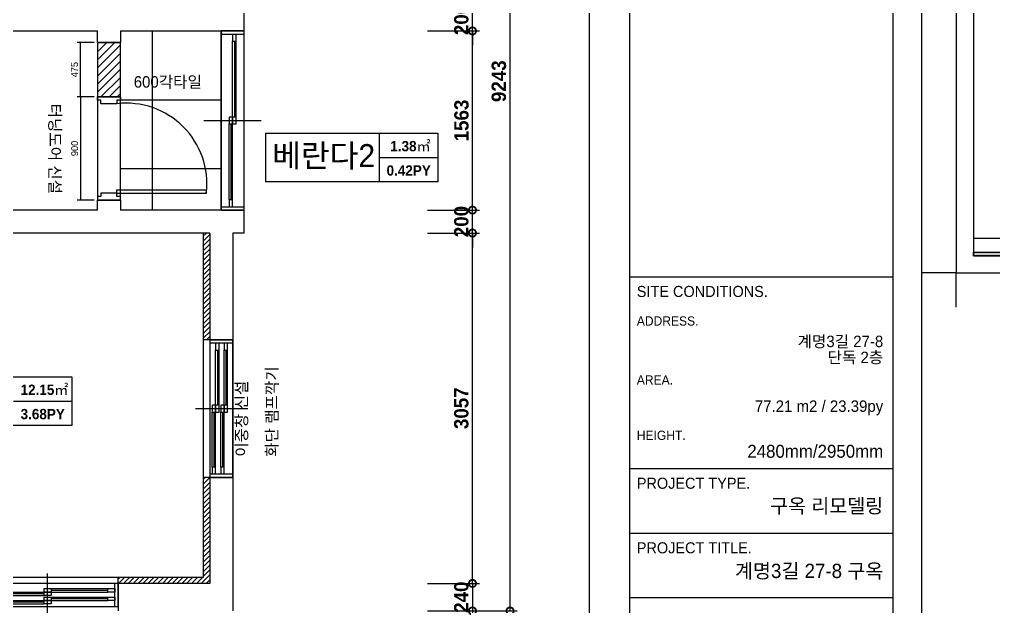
# Model space of a CAD drawing. Header units: inches. Extents: x 7740 to 83056, y -9304 to 75068.
# Drawn here: x 42364 to 50865, y 55625 to 60747 of the extents above; entities that cross this region are included whole.
import ezdxf
from ezdxf.enums import TextEntityAlignment as Align

# ---------------------------------------------------------------- set-up
doc = ezdxf.new("R2010")
doc.units = ezdxf.units.IN
doc.header["$LTSCALE"] = 50
doc.header["$MEASUREMENT"] = 0
for name, color, linetype in [('0-ELC TEXT', 7, 'Continuous'), ('02-WAL', 2, 'Continuous'), ('03-TEXT', 3, 'Continuous'), ('03-WAL NEW', 3, 'Continuous'), ('04-WIN', 4, 'Continuous'), ('06-FUR', 6, 'Continuous'), ('07-DIM', 5, 'Continuous'), ('07-DIM WAL', 5, 'Continuous'), ('08-HAT', 8, 'Continuous'), ('253', 253, 'Continuous'), ('F-SYM', 7, 'Continuous'), ('FORM(YOURNAME)-11', 1, 'Continuous'), ('FORM(YOURNAME)-11 @ 1', 1, 'Continuous'), ('도면층2', 2, 'Continuous'), ('도면층4', 4, 'Continuous'), ('도면층5', 5, 'Continuous')]:
    doc.layers.add(name, color=color, linetype=linetype)
doc.styles.add('YOURNAME', font='HY울릉도M.TTF')
doc.styles.add('넥슨고딕', font='NEXONLv1GothicBold.ttf')
doc.styles.add('마감재', font='stylu.ttf')
doc.styles.add('코레일둥고', font='Korail_Round_Gothic_Medium.ttf')
doc.dimstyles.new('50', dxfattribs={"dimscale": 50, "dimtxt": 2.5, "dimasz": 2.5, "dimexe": 1.25, "dimexo": 2, "dimtad": 1, "dimdec": 0, "dimtxsty": '넥슨고딕', "dimblk": 'DOTSMALL', "dimcen": 2.5, "dimclrd": 1, "dimclre": 1, "dimclrt": 2, "dimadec": 0, "dimazin": 0, "dimtfac": 1, "dimtdec": 0, "dimtix": 1, "dimtmove": 0, "dimatfit": 3, "dimldrblk": 'DOTSMALL', "dimfxl": 0, "dimarcsym": 0})
doc.dimstyles.new('사본 벽치수 Copy of DIM-30', dxfattribs={"dimscale": 30, "dimtxt": 2, "dimasz": 0.7, "dimexe": 1, "dimexo": 1, "dimgap": 0.7, "dimtad": 1, "dimdec": 0, "dimzin": 1, "dimdsep": 46, "dimlunit": 6, "dimtxsty": '마감재', "dimblk": 'ARCHTICK', "dimcen": -0.09, "dimclrd": 256, "dimclre": 256, "dimclrt": 3, "dimadec": 0, "dimazin": 0, "dimtfac": 1, "dimtdec": 0, "dimtix": 1, "dimtmove": 2, "dimatfit": 0, "dimldrblk": 'ARCHTICK', "dimfxl": 0, "dimtolj": 1, "dimtzin": 0, "dimarcsym": 0})

# ---------------------------------------------------------------- blocks, each defined once
blk = doc.blocks.new('_DOTSMALL')
at = {"color": 0, "linetype": 'ByBlock', "const_width": 0.5}
blk.add_lwpolyline([(-0.0625, 0, 1), (0.0625, 0, 1)], format="xyb", close=True, dxfattribs=at)
blk = doc.blocks.new('*D155')
at = {"layer": '07-DIM', "color": 1, "lineweight": -2}
for p, q in [((46317.4, 55826.7), (46317.4, 55951.7)), ((45925.3, 55826.7), (46379.9, 55826.7)), ((46317.4, 55826.7), (46317.4, 55586.7)), ((45925.3, 55586.7), (46379.9, 55586.7)), ((46317.4, 55586.7), (46317.4, 55461.7))]:
    blk.add_line(p, q, dxfattribs=at)
at = {"layer": 'Defpoints', "color": 0}
for p in [(45825.3, 55826.7), (45825.3, 55586.7), (46317.4, 55586.7)]:
    blk.add_point(p, dxfattribs=at)
at = {"layer": '07-DIM', "color": 1, "lineweight": -2, "xscale": 125, "yscale": 125, "zscale": 125}
for p, rotation in [((46317.4, 55826.7), 270), ((46317.4, 55586.7), 90)]:
    blk.add_blockref('_DOTSMALL', p, dxfattribs=dict(at, rotation=rotation))
at = {"layer": '07-DIM', "color": 2, "insert": (46220.5, 55706.7), "char_height": 125, "attachment_point": 5, "rotation": 90, "style": '넥슨고딕'}
blk.add_mtext('240', dxfattribs=at)
blk = doc.blocks.new('*D156')
at = {"layer": '07-DIM', "color": 1, "lineweight": -2}
for p, q in [((45925.3, 58883.7), (46379.9, 58883.7)), ((46317.4, 55826.7), (46317.4, 58883.7)), ((45925.3, 55826.7), (46379.9, 55826.7))]:
    blk.add_line(p, q, dxfattribs=at)
at = {"layer": 'Defpoints', "color": 0}
for p in [(45825.3, 58883.7), (46317.4, 58883.7), (45825.3, 55826.7)]:
    blk.add_point(p, dxfattribs=at)
at = {"layer": '07-DIM', "color": 1, "lineweight": -2, "xscale": 125, "yscale": 125, "zscale": 125}
for p, rotation in [((46317.4, 58883.7), 90), ((46317.4, 55826.7), 270)]:
    blk.add_blockref('_DOTSMALL', p, dxfattribs=dict(at, rotation=rotation))
at = {"layer": '07-DIM', "color": 2, "insert": (46220.5, 57355.2), "char_height": 125, "attachment_point": 5, "rotation": 90, "style": '넥슨고딕'}
blk.add_mtext('3057', dxfattribs=at)
blk = doc.blocks.new('*D157')
at = {"layer": '07-DIM', "color": 1, "lineweight": -2}
for p, q in [((46317.4, 59083.7), (46317.4, 59208.7)), ((45925.3, 59083.7), (46379.9, 59083.7)), ((46317.4, 58883.7), (46317.4, 59083.7)), ((45925.3, 58883.7), (46379.9, 58883.7)), ((46317.4, 58883.7), (46317.4, 58758.7))]:
    blk.add_line(p, q, dxfattribs=at)
at = {"layer": 'Defpoints', "color": 0}
for p in [(45825.3, 59083.7), (46317.4, 59083.7), (45825.3, 58883.7)]:
    blk.add_point(p, dxfattribs=at)
at = {"layer": '07-DIM', "color": 1, "lineweight": -2, "xscale": 125, "yscale": 125, "zscale": 125}
for p, rotation in [((46317.4, 59083.7), 270), ((46317.4, 58883.7), 90)]:
    blk.add_blockref('_DOTSMALL', p, dxfattribs=dict(at, rotation=rotation))
at = {"layer": '07-DIM', "color": 2, "insert": (46220.5, 58983.7), "char_height": 125, "attachment_point": 5, "rotation": 90, "style": '넥슨고딕'}
blk.add_mtext('200', dxfattribs=at)
blk = doc.blocks.new('*D158')
at = {"layer": '07-DIM', "color": 1, "lineweight": -2}
for p, q in [((45925.3, 60646.7), (46379.9, 60646.7)), ((46317.4, 59083.7), (46317.4, 60646.7)), ((45925.3, 59083.7), (46379.9, 59083.7))]:
    blk.add_line(p, q, dxfattribs=at)
at = {"layer": 'Defpoints', "color": 0}
for p in [(45825.3, 60646.7), (46317.4, 60646.7), (45825.3, 59083.7)]:
    blk.add_point(p, dxfattribs=at)
at = {"layer": '07-DIM', "color": 1, "lineweight": -2, "xscale": 125, "yscale": 125, "zscale": 125}
for p, rotation in [((46317.4, 60646.7), 90), ((46317.4, 59083.7), 270)]:
    blk.add_blockref('_DOTSMALL', p, dxfattribs=dict(at, rotation=rotation))
at = {"layer": '07-DIM', "color": 2, "insert": (46222.1, 59865.2), "char_height": 125, "attachment_point": 5, "rotation": 90, "style": '넥슨고딕'}
blk.add_mtext('1563', dxfattribs=at)
blk = doc.blocks.new('*D159')
at = {"layer": '07-DIM', "color": 1, "lineweight": -2}
for p, q in [((46317.4, 60846.7), (46317.4, 60971.7)), ((45925.3, 60846.7), (46379.9, 60846.7)), ((46317.4, 60646.7), (46317.4, 60846.7)), ((45925.3, 60646.7), (46379.9, 60646.7)), ((46317.4, 60646.7), (46317.4, 60521.7))]:
    blk.add_line(p, q, dxfattribs=at)
at = {"layer": 'Defpoints', "color": 0}
for p in [(45825.3, 60846.7), (46317.4, 60846.7), (45825.3, 60646.7)]:
    blk.add_point(p, dxfattribs=at)
at = {"layer": '07-DIM', "color": 1, "lineweight": -2, "xscale": 125, "yscale": 125, "zscale": 125}
for p, rotation in [((46317.4, 60846.7), 270), ((46317.4, 60646.7), 90)]:
    blk.add_blockref('_DOTSMALL', p, dxfattribs=dict(at, rotation=rotation))
at = {"layer": '07-DIM', "color": 2, "insert": (46220.5, 60746.7), "char_height": 125, "attachment_point": 5, "rotation": 90, "style": '넥슨고딕'}
blk.add_mtext('200', dxfattribs=at)
blk = doc.blocks.new('*D161')
at = {"layer": '07-DIM', "color": 1, "lineweight": -2}
for p, q in [((45925.3, 64829.7), (46707.7, 64829.7)), ((46645.2, 55586.7), (46645.2, 64829.7)), ((45925.3, 55586.7), (46707.7, 55586.7))]:
    blk.add_line(p, q, dxfattribs=at)
at = {"layer": 'Defpoints', "color": 0}
for p in [(45825.3, 64829.7), (46645.2, 64829.7), (45825.3, 55586.7)]:
    blk.add_point(p, dxfattribs=at)
at = {"layer": '07-DIM', "color": 1, "lineweight": -2, "xscale": 125, "yscale": 125, "zscale": 125}
for p, rotation in [((46645.2, 64829.7), 90), ((46645.2, 55586.7), 270)]:
    blk.add_blockref('_DOTSMALL', p, dxfattribs=dict(at, rotation=rotation))
at = {"layer": '07-DIM', "color": 2, "insert": (46548.3, 60208.2), "char_height": 125, "attachment_point": 5, "rotation": 90, "style": '넥슨고딕'}
blk.add_mtext('9243', dxfattribs=at)
blk = doc.blocks.new('_ARCHTICK')
at = {"color": 0, "linetype": 'ByBlock', "const_width": 0.075}
blk.add_lwpolyline([(-0.25, -0.25), (0.25, 0.25)], dxfattribs=at)
blk = doc.blocks.new('*D189')
at = {"layer": '07-DIM WAL', "lineweight": -2}
for p, q in [((43014.3, 60546.7), (42867.9, 60546.7)), ((42897.9, 60071.7), (42897.9, 60546.7)), ((43014.3, 60071.7), (42867.9, 60071.7))]:
    blk.add_line(p, q, dxfattribs=at)
at = {"layer": 'Defpoints', "color": 0}
for p in [(42897.9, 60546.7), (43044.3, 60546.7), (43044.3, 60071.7)]:
    blk.add_point(p, dxfattribs=at)
at = {"layer": '07-DIM WAL', "lineweight": -2, "xscale": 21, "yscale": 21, "zscale": 21}
for p, rotation in [((42897.9, 60546.7), 90), ((42897.9, 60071.7), 270)]:
    blk.add_blockref('_ARCHTICK', p, dxfattribs=dict(at, rotation=rotation))
at = {"layer": '07-DIM WAL', "color": 3, "insert": (42844.7, 60309.2), "char_height": 60, "attachment_point": 5, "rotation": 90, "style": '마감재'}
blk.add_mtext('\\A1;475', dxfattribs=at)
blk = doc.blocks.new('*D190')
at = {"layer": '07-DIM WAL', "lineweight": -2}
for p, q in [((43014.3, 60071.7), (42867.9, 60071.7)), ((42897.9, 60071.7), (42897.9, 59171.7)), ((43014.3, 59171.7), (42867.9, 59171.7))]:
    blk.add_line(p, q, dxfattribs=at)
at = {"layer": 'Defpoints', "color": 0}
for p in [(43044.3, 60071.7), (42897.9, 59171.7), (43044.3, 59171.7)]:
    blk.add_point(p, dxfattribs=at)
at = {"layer": '07-DIM WAL', "lineweight": -2, "xscale": 21, "yscale": 21, "zscale": 21}
for p, rotation in [((42897.9, 60071.7), 90), ((42897.9, 59171.7), 270)]:
    blk.add_blockref('_ARCHTICK', p, dxfattribs=dict(at, rotation=rotation))
at = {"layer": '07-DIM WAL', "color": 3, "insert": (42845.7, 59621.7), "char_height": 60, "attachment_point": 5, "rotation": 90, "style": '마감재'}
blk.add_mtext('\\A1;900', dxfattribs=at)
blk = doc.blocks.new('FLOORPLAN')
at = {"layer": '03-WAL NEW'}
h = blk.add_hatch(dxfattribs=at)
h.set_pattern_fill('_USER', color=256, scale=50, angle=45, pattern_type=0)
h.set_pattern_definition([(45, (-2439.986, 33507.68), (-35.35534, 35.35534), [])])
h.paths.add_polyline_path([(42864.9, 46882.9), (43064.9, 46882.9), (43064.9, 47357.9), (42864.9, 47357.9)])
at = {"layer": '02-WAL'}
for p, q in [((44144.9, 45694.9), (44144.9, 47657.9)), ((41254.9, 47457.9), (42864.9, 47457.9)), ((42864.9, 47357.9), (42864.9, 47457.9)), ((43064.9, 47457.9), (44144.9, 47457.9)), ((43064.9, 47457.9), (43064.9, 47357.9)), ((43944.9, 45894.9), (43944.9, 47457.9)), ((42864.9, 47357.9), (43064.9, 47357.9)), ((42864.9, 45894.9), (42864.9, 45982.9)), ((42864.9, 45982.9), (43064.9, 45982.9)), ((43064.9, 45982.9), (43064.9, 45894.9)), ((42864.9, 45894.9), (39669.9, 45894.9)), ((44144.9, 45894.9), (43064.9, 45894.9)), ((43845.9, 45694.9), (39869.9, 45694.9)), ((43845.9, 45694.9), (43845.9, 42637.9)), ((44144.9, 45694.9), (44045.9, 45694.9)), ((44045.9, 45694.9), (44045.9, 42397.9)), ((43845.9, 44762.9), (44045.9, 44762.9)), ((43845.9, 43562.9), (44045.9, 43562.9)), ((43845.9, 42637.9), (39869.9, 42637.9)), ((43045.9, 42637.9), (43045.9, 42397.9))]:
    blk.add_line(p, q, dxfattribs=at)
at = {"layer": '03-WAL NEW'}
blk.add_lwpolyline([(42864.9, 46882.9), (43064.9, 46882.9), (43064.9, 47357.9), (42864.9, 47357.9)], close=True, dxfattribs=at)
at = {"layer": '04-WIN'}
for q in [(43815.5, 46042.9), (43814.9, 46042.9)]:
    blk.add_line((43034.9, 46042.9), q, dxfattribs=at)
at = {"layer": '도면층2'}
for p, q in [((44144.9, 47457.9), (43944.9, 47457.9)), ((43064.9, 46882.9), (42864.9, 46882.9)), ((43064.9, 45982.9), (42864.9, 45982.9)), ((44144.9, 45894.9), (43944.9, 45894.9)), ((44045.9, 44762.9), (43845.9, 44762.9)), ((44045.9, 43562.9), (43845.9, 43562.9)), ((43045.9, 42637.9), (43045.9, 42437.9))]:
    blk.add_line(p, q, dxfattribs=at)
at = {"layer": '도면층4'}
for p, q in [((43944.9, 47457.9), (43944.9, 45894.9)), ((44144.9, 47457.9), (43944.9, 47457.9)), ((44144.9, 45894.9), (44144.9, 47457.9)), ((44144.9, 47427.9), (43944.9, 47427.9)), ((44059.9, 47367.9), (44059.9, 46706.4)), ((42864.9, 46882.9), (42864.9, 45982.9)), ((43064.9, 46882.9), (42864.9, 46882.9)), ((43064.9, 45982.9), (43064.9, 46882.9)), ((43794.9, 46676.4), (44294.9, 46676.4)), ((44029.9, 46646.4), (44029.9, 45984.9)), ((43034.9, 46072.9), (43814.9, 46072.9)), ((43034.9, 46042.9), (43034.9, 46072.9)), ((43034.9, 46042.9), (43815.5, 46042.9)), ((43815.5, 46042.9), (43815.5, 46072.9)), ((42864.9, 45982.9), (43064.9, 45982.9)), ((43064.9, 45982.9), (42864.9, 45982.9)), ((43944.9, 45924.9), (44144.9, 45924.9)), ((43944.9, 45894.9), (44144.9, 45894.9)), ((43845.9, 44762.9), (43845.9, 43562.9)), ((44045.9, 44762.9), (43845.9, 44762.9)), ((44045.9, 44732.9), (43845.9, 44732.9)), ((44045.9, 43562.9), (44045.9, 44762.9)), ((43911.7, 44672.9), (43911.7, 44192.9)), ((43985.5, 44672.9), (43985.5, 44192.9)), ((43721.7, 44162.9), (44176.7, 44162.9)), ((43881.7, 44132.9), (43881.7, 43652.9)), ((43955.5, 44132.9), (43955.5, 43652.9)), ((43845.9, 43592.9), (44045.9, 43592.9)), ((43845.9, 43562.9), (44045.9, 43562.9)), ((42429.7, 42268.7), (42429.7, 42723.7)), ((43045.9, 42637.9), (40640.9, 42637.9)), ((43015.9, 42437.9), (43015.9, 42637.9)), ((43045.9, 42437.9), (43045.9, 42637.9)), ((42399.7, 42547.5), (41903.4, 42547.5)), ((42955.9, 42577.5), (42459.7, 42577.5)), ((40640.9, 42437.9), (43045.9, 42437.9)), ((42399.7, 42473.7), (41903.4, 42473.7)), ((42955.9, 42503.7), (42459.7, 42503.7))]:
    blk.add_line(p, q, dxfattribs=at)
for points in [[(44074.9, 47427.9), (44044.9, 47427.9), (44044.9, 47367.9), (44074.9, 47367.9)], [(44044.9, 46706.4), (44014.9, 46706.4), (44014.9, 46646.4), (44044.9, 46646.4)], [(44074.9, 46706.4), (44044.9, 46706.4), (44044.9, 46646.4), (44074.9, 46646.4)], [(44044.9, 45984.9), (44014.9, 45984.9), (44014.9, 45924.9), (44044.9, 45924.9)], [(43926.7, 44732.9), (43896.7, 44732.9), (43896.7, 44672.9), (43926.7, 44672.9)], [(44000.5, 44732.9), (43970.5, 44732.9), (43970.5, 44672.9), (44000.5, 44672.9)], [(43896.7, 44192.9), (43866.7, 44192.9), (43866.7, 44132.9), (43896.7, 44132.9)], [(43926.7, 44192.9), (43896.7, 44192.9), (43896.7, 44132.9), (43926.7, 44132.9)], [(43970.5, 44192.9), (43940.5, 44192.9), (43940.5, 44132.9), (43970.5, 44132.9)], [(44000.5, 44192.9), (43970.5, 44192.9), (43970.5, 44132.9), (44000.5, 44132.9)], [(43896.7, 43652.9), (43866.7, 43652.9), (43866.7, 43592.9), (43896.7, 43592.9)], [(43970.5, 43652.9), (43940.5, 43652.9), (43940.5, 43592.9), (43970.5, 43592.9)], [(42459.7, 42592.5), (42459.7, 42562.5), (42399.7, 42562.5), (42399.7, 42592.5)], [(43015.9, 42592.5), (43015.9, 42562.5), (42955.9, 42562.5), (42955.9, 42592.5)], [(42459.7, 42562.5), (42459.7, 42532.5), (42399.7, 42532.5), (42399.7, 42562.5)], [(42459.7, 42518.7), (42459.7, 42488.7), (42399.7, 42488.7), (42399.7, 42518.7)], [(43015.9, 42518.7), (43015.9, 42488.7), (42955.9, 42488.7), (42955.9, 42518.7)], [(42459.7, 42488.7), (42459.7, 42458.7), (42399.7, 42458.7), (42399.7, 42488.7)]]:
    blk.add_lwpolyline(points, close=True, dxfattribs=at)
for points in [[(43064.9, 46882.9), (43064.9, 46852.9), (43034.9, 46852.9), (43034.9, 46822.9), (42894.9, 46822.9), (42894.9, 46852.9), (42864.9, 46852.9), (42864.9, 46882.9), (43064.9, 46882.9)], [(43064.9, 45982.9), (43064.9, 46012.9), (43034.9, 46012.9), (43034.9, 46042.9), (42894.9, 46042.9), (42894.9, 46012.9), (42864.9, 46012.9), (42864.9, 45982.9), (43064.9, 45982.9)]]:
    blk.add_lwpolyline(points, dxfattribs=at)
at = {"layer": '도면층5'}
for p, q in [((44044.9, 46706.4), (44044.9, 47367.9)), ((44074.9, 46706.4), (44074.9, 47367.9)), ((44014.9, 45984.9), (44014.9, 46646.4)), ((44044.9, 45984.9), (44044.9, 46646.4)), ((43896.7, 44192.9), (43896.7, 44672.9)), ((43926.7, 44192.9), (43926.7, 44672.9)), ((43970.5, 44192.9), (43970.5, 44672.9)), ((44000.5, 44192.9), (44000.5, 44672.9)), ((43866.7, 43652.9), (43866.7, 44132.9)), ((43896.7, 43652.9), (43896.7, 44132.9)), ((43940.5, 43652.9), (43940.5, 44132.9)), ((43970.5, 43652.9), (43970.5, 44132.9)), ((42459.7, 42592.5), (42955.9, 42592.5)), ((41903.4, 42562.5), (42399.7, 42562.5)), ((41903.4, 42532.5), (42399.7, 42532.5)), ((42459.7, 42562.5), (42955.9, 42562.5)), ((42459.7, 42518.7), (42955.9, 42518.7)), ((41903.4, 42488.7), (42399.7, 42488.7)), ((41903.4, 42458.7), (42399.7, 42458.7)), ((42459.7, 42488.7), (42955.9, 42488.7))]:
    blk.add_line(p, q, dxfattribs=at)
blk.add_arc((43116.6, 46124.6), 703.1, 353.32549, 96.67451, dxfattribs=at)
blk = doc.blocks.new('FORM-PLAN')
at = {"layer": 'FORM(YOURNAME)-11'}
h = blk.add_hatch(color=256, dxfattribs=at)
h.dxf.hatch_style = 1
h.paths.add_polyline_path([(-71444, 55115), (10556, 55115), (10556, 54915), (-71444, 54915)])
h.paths.add_polyline_path([(-71444, -2085), (10556, -2085), (10556, -2285), (-71444, -2285)])
at = {"layer": 'Defpoints', "color": 158}
for p, q in [((1346, 54915), (1346, -2085)), ((1346, -1285), (-71444, -1285))]:
    blk.add_line(p, q, dxfattribs=at)
for points in [[(-71444, -2285), (10556, -2285), (10556, 55115), (-71444, 55115)], [(-69444, 53115), (-64, 53115), (-64, 1215), (-69444, 1215)]]:
    blk.add_lwpolyline(points, close=True, dxfattribs=at)
at = {"layer": 'Defpoints', "color": 1}
blk.add_lwpolyline([(-72444, -5285), (-72444, -3285), (-74444, -3285)], dxfattribs=at)
at = {"layer": 'FORM(YOURNAME)-11', "color": 14}
for p, q in [((1346, 20344), (10556, 20344)), ((1346, 13651), (10556, 13651)), ((1346, 11398), (10556, 11398)), ((1346, 9146), (10556, 9146))]:
    blk.add_line(p, q, dxfattribs=at)
at = {"layer": 'FORM(YOURNAME)-11', "color": 250}
blk.add_lwpolyline([(-72444, -3285), (11556, -3285), (11556, 56115), (-72444, 56115)], close=True, dxfattribs=at)
at = {"layer": 'FORM(YOURNAME)-11'}
blk.add_lwpolyline([(-71444, -2085), (10556, -2085), (10556, -2285), (-71444, -2285)], close=True, dxfattribs=at)
at = {"layer": 'FORM(YOURNAME)-11', "color": 14, "style": 'YOURNAME'}
for s, p in [('SITE CONDITIONS.', (1603, 19829)), ('PROJECT TYPE.', (1603, 13136)), ('PROJECT TITLE.', (1603, 10883))]:
    blk.add_text(s, height=386.14, dxfattribs=at).set_placement(p, align=Align.MIDDLE_LEFT)
at = {"layer": 'FORM(YOURNAME)-11', "color": 251, "style": 'YOURNAME'}
for s, p in [('ADDRESS.', (1603, 18799)), ('AREA.', (1603, 16740)), ('HEIGHT.', (1603, 14809))]:
    blk.add_text(s, height=321.8, dxfattribs=at).set_placement(p, align=Align.MIDDLE_LEFT)
at = {"layer": 'FORM(YOURNAME)-11', "color": 3, "style": 'YOURNAME'}
for tag, height, p in [('1', 450, (9905, 18188)), ('2', 450, (9905, 17544)), ('3', 450, (9905, 16257)), ('4', 450, (9905, 14326)), ('5', 515, (9905, 12009)), ('6', 515, (9905, 9757)), ('7', 515, (9905, 7504)), ('8', 515, (9905, 5252)), ('9', 515, (9905, 2999)), ('10', 515, (5655, 811)), ('11', 515, (9905, 747)), ('12', 515, (5655, -1441)), ('13', 515, (9905, -1441))]:
    blk.add_attdef(tag, text='', height=height, dxfattribs=at).set_placement(p, align=Align.MIDDLE_RIGHT)
blk = doc.blocks.new('*U806')
at = {"layer": 'F-SYM'}
ref = blk.add_blockref('FORM-PLAN', (47350.9, 53416.9), dxfattribs=dict(at, xscale=0.2500000000000001, yscale=0.2500000000000001, zscale=0.2500000000000001))
ref.add_attrib('4', '2480mm/2950mm', dxfattribs={"layer": 'FORM(YOURNAME)-11 @ 1', "color": 3, "height": 112.5, "style": 'YOURNAME'}).set_placement((49902.1, 56979.7), align=Align.MIDDLE_RIGHT)
ref.add_attrib('3', '77.21 m2 / 23.39py', dxfattribs={"layer": 'FORM(YOURNAME)-11 @ 1', "color": 3, "height": 100, "style": 'YOURNAME'}).set_placement((49902.1, 57373.4), align=Align.MIDDLE_RIGHT)
ref.add_attrib('2', '단독 2층', dxfattribs={"layer": 'FORM(YOURNAME)-11 @ 1', "color": 3, "height": 100, "style": 'YOURNAME'}).set_placement((49902.1, 57798.9), align=Align.MIDDLE_RIGHT)
ref.add_attrib('1', '계명3길 27-8', dxfattribs={"layer": 'FORM(YOURNAME)-11 @ 1', "color": 3, "height": 100, "style": 'YOURNAME'}).set_placement((49902.1, 57938.3), align=Align.MIDDLE_RIGHT)
ref.add_attrib('5', '구옥 리모델링', dxfattribs={"layer": 'FORM(YOURNAME)-11 @ 1', "color": 3, "height": 125, "style": 'YOURNAME'}).set_placement((49902.1, 56503.6), align=Align.MIDDLE_RIGHT)
ref.add_attrib('6', '계명3길 27-8 구옥', dxfattribs={"layer": 'FORM(YOURNAME)-11 @ 1', "color": 3, "height": 125, "style": 'YOURNAME'}).set_placement((49902.1, 55936.3), align=Align.MIDDLE_RIGHT)
blk = doc.blocks.new('*U810')
at = {"layer": 'F-SYM', "xscale": 0.15, "yscale": 0.15, "zscale": 0.15}
blk.add_blockref('FORM-PLAN', (61406.4, 59028.4), dxfattribs=at)

msp = doc.modelspace()

# ---------------------------------------------------------------- hatches: boundary and pattern name
at = {"layer": '03-WAL NEW'}
h = msp.add_hatch(dxfattribs=at)
h.set_pattern_fill('_USER', color=256, scale=30, angle=45, pattern_type=0)
h.set_pattern_definition([(45, (-2260.585, 46696.512), (-21.213203, 21.213203), [])])
h.paths.add_polyline_path([(33354.3, 58071.7), (33354.3, 58846.7), (33299.3, 58846.7), (33299.3, 58071.7)])
h.paths.add_polyline_path([(33354.3, 56566.7), (33299.3, 56566.7), (33299.3, 55786.7), (34004.3, 55786.7), (34004.3, 55841.7), (33354.3, 55841.7)])
h.paths.add_polyline_path([(36264.3, 55841.7), (35509.3, 55841.7), (35509.3, 55786.7), (36264.3, 55786.7)])
h.paths.add_polyline_path([(36774.3, 55841.7), (36464.3, 55841.7), (36464.3, 55786.7), (36774.3, 55786.7)])
h.paths.add_polyline_path([(39539.3, 55841.7), (39539.3, 55786.7), (39849.3, 55786.7), (39849.3, 55841.7)])
h.paths.add_polyline_path([(40049.3, 55881.7), (40049.3, 55826.7), (40820.3, 55826.7), (40820.3, 55881.7)])
h.paths.add_polyline_path([(43225.3, 55881.7), (43225.3, 55826.7), (44025.3, 55826.7), (44025.3, 56751.7), (43970.3, 56751.7), (43970.3, 55881.7)])
h.paths.add_polyline_path([(43970.3, 58883.7), (43970.3, 57951.7), (44025.3, 57951.7), (44025.3, 58883.7)])
at = {"layer": '08-HAT'}
h = msp.add_hatch(dxfattribs=at)
h.set_pattern_fill('_USER', color=256, scale=600, double=1, pattern_type=0)
h.set_pattern_definition([(0, (44124.3, 60646.7), (0, 600), []), (90, (44124.3, 60646.7), (-600, 4e-14), [])])
h.paths.add_polyline_path([(44124.3, 60646.7), (43244.3, 60646.7), (43244.3, 59083.7), (44124.3, 59083.7)])

# ---------------------------------------------------------------- linework, layer by layer
at = {"layer": '03-TEXT'}
msp.add_line((44025.3, 57951.7), (43970.3, 57951.7), dxfattribs=at)
msp.add_lwpolyline([(40049.3, 55881.7), (43970.3, 55881.7), (43970.3, 58883.7)], dxfattribs=at)
at = {"layer": '03-WAL NEW'}
for p, q in [((44025.3, 56751.7), (43970.3, 56751.7)), ((43225.3, 55826.7), (43225.3, 55881.7))]:
    msp.add_line(p, q, dxfattribs=at)
at = {"layer": '253'}
for p, q in [((45505.4, 59330.4), (45505.4, 59755)), ((45505.4, 59542.7), (46015, 59542.7)), ((42311.5, 57417.4), (42821.1, 57417.4))]:
    msp.add_line(p, q, dxfattribs=at)
for points in [[(44515, 59755), (46015, 59755), (46015, 59330.4), (44515, 59330.4)], [(41321.1, 57629.7), (42821.1, 57629.7), (42821.1, 57205.2), (41321.1, 57205.2)]]:
    msp.add_lwpolyline(points, close=True, dxfattribs=at)

# ---------------------------------------------------------------- block references
msp.add_blockref('FLOORPLAN', (179.4, 13188.8))
at = {"layer": '06-FUR'}
for name in ['*U806', '*U810']:
    msp.add_blockref(name, (0, 0), dxfattribs=at)

# ---------------------------------------------------------------- texts
at = {"layer": '0-ELC TEXT', "style": '코레일둥고'}
msp.add_text('600각타일', height=100, dxfattribs=at).set_placement((43361.2, 60152.2))
for s, rotation, p in [('터닝도어 신설', 270, (42623.7, 60013.3)), ('화단 램프깍기', 90, (44616.5, 56931.8)), ('이중창 신설', 90, (44351.1, 56931.8))]:
    msp.add_text(s, height=100, rotation=rotation, dxfattribs=at).set_placement(p)
at = {"layer": '03-TEXT'}
for s, height, style, p in [('베란다2', 200, '코레일둥고', (45018.3, 59459.4)), ('1.38㎡', 90, '넥슨고딕', (45776.2, 59596.8)), ('0.42PY', 90, '넥슨고딕', (45760.8, 59384.5)), ('12.15㎡', 90, '넥슨고딕', (42582.3, 57471.5)), ('3.68PY', 90, '넥슨고딕', (42566.9, 57259.3))]:
    msp.add_text(s, height=height, dxfattribs=dict(at, style=style)).set_placement(p, align=Align.CENTER)

# ---------------------------------------------------------------- dimensions: what is measured, and where the dimension line sits
at = {"layer": '07-DIM'}
for base, p1, p2, picture, middle in [((46645.2, 64829.7), (45825.3, 55586.7), (45825.3, 64829.7), '*D161', (46548.3, 60208.2)), ((46317.4, 60846.7), (45825.3, 60646.7), (45825.3, 60846.7), '*D159', (46220.5, 60746.7)), ((46317.4, 60646.7), (45825.3, 59083.7), (45825.3, 60646.7), '*D158', (46222.1, 59865.2)), ((46317.4, 59083.7), (45825.3, 58883.7), (45825.3, 59083.7), '*D157', (46220.5, 58983.7)), ((46317.4, 58883.7), (45825.3, 55826.7), (45825.3, 58883.7), '*D156', (46220.5, 57355.2)), ((46317.4, 55586.7), (45825.3, 55826.7), (45825.3, 55586.7), '*D155', (46220.5, 55706.7))]:
    dim = msp.add_linear_dim(base=base, p1=p1, p2=p2, angle=90, dimstyle='50', dxfattribs=at)
    dim.commit()
    dim.dimension.update_dxf_attribs({"geometry": picture, "text_midpoint": middle})
at = {"layer": '07-DIM WAL'}
for base, p2, picture, middle in [((42897.9, 60546.7), (43044.3, 60546.7), '*D189', (42844.7, 60309.2)), ((42897.9, 59171.7), (43044.3, 59171.7), '*D190', (42845.7, 59621.7))]:
    dim = msp.add_linear_dim(base=base, p1=(43044.3, 60071.7), p2=p2, angle=90, dimstyle='사본 벽치수 Copy of DIM-30', dxfattribs=at)
    dim.commit()
    dim.dimension.update_dxf_attribs({"geometry": picture, "text_midpoint": middle})

doc.saveas('drawing.dxf')
